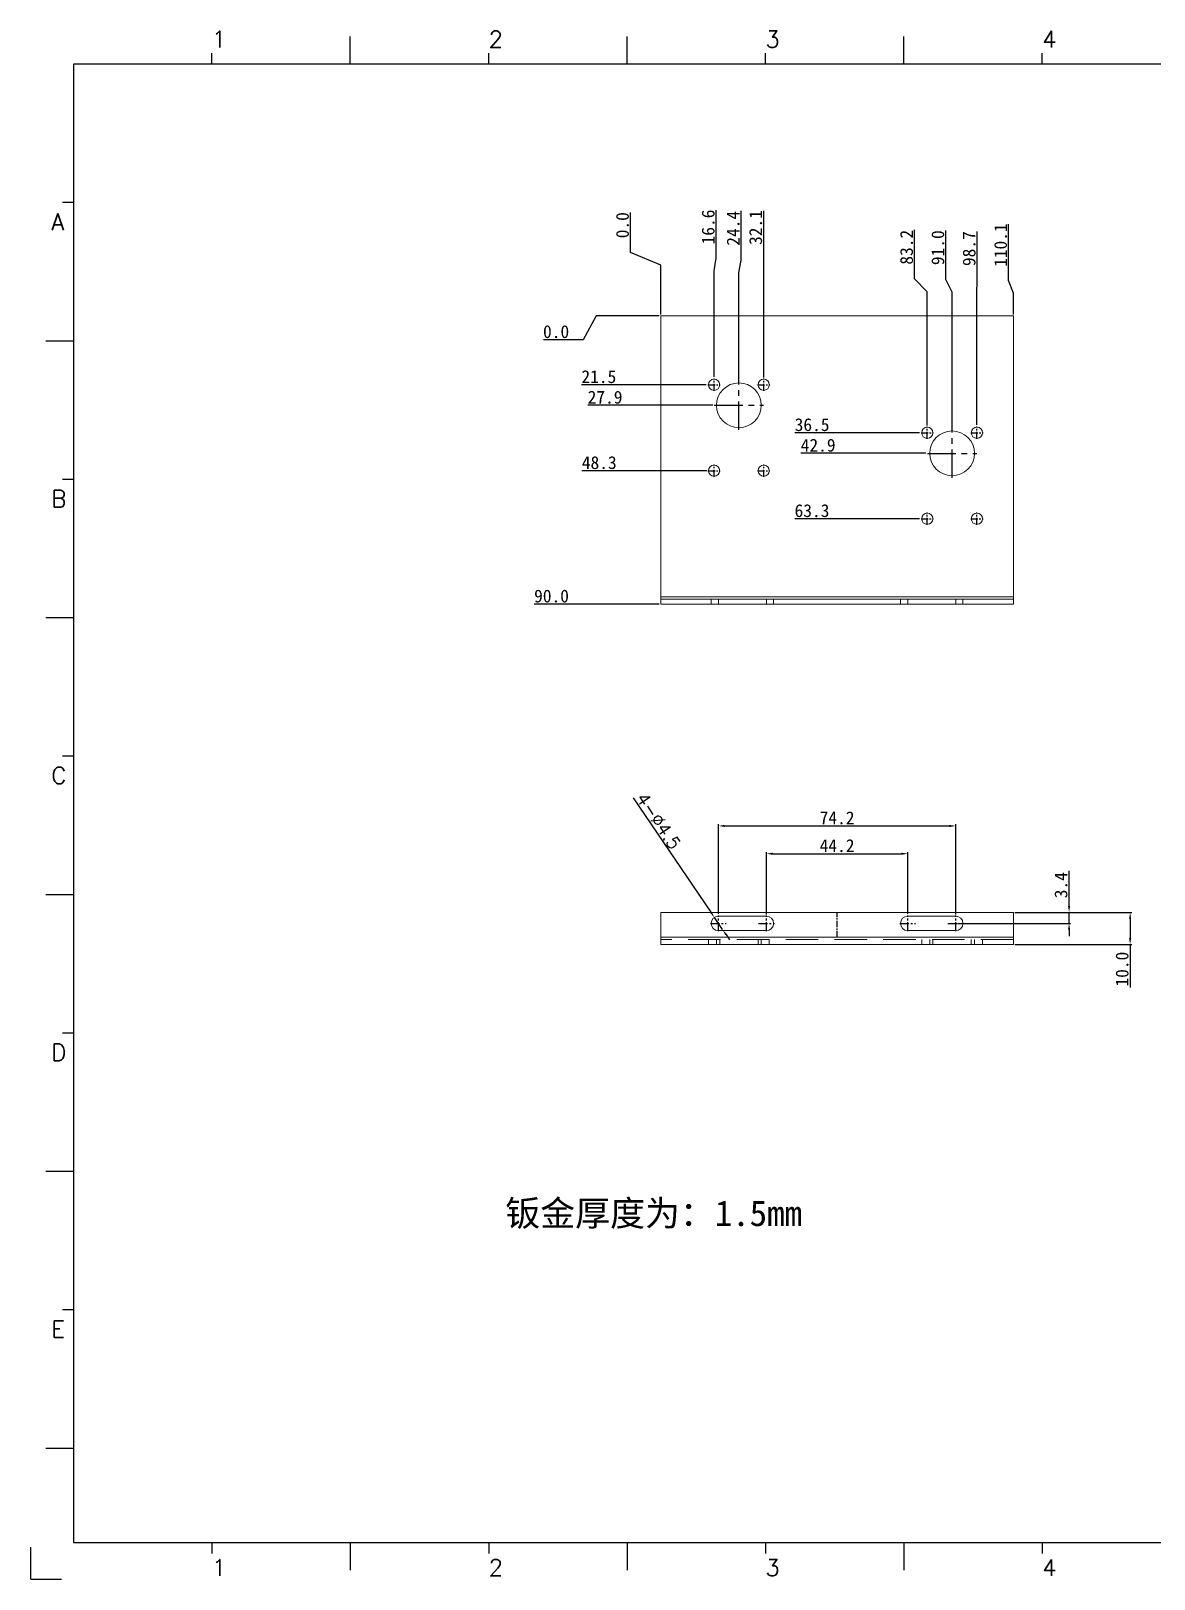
# Model space of a CAD drawing. Extents: x 83 to 30050, y -7164 to 695.
# Drawn here: x 5235.9 to 5586.7, y -1658 to -1174.4 of the extents above; entities that cross this region are included whole.
import ezdxf

# ---------------------------------------------------------------- set-up
doc = ezdxf.new("R2010")
doc.units = 0
doc.header["$LTSCALE"] = 8
doc.header["$MEASUREMENT"] = 0
doc.header["$PDSIZE"] = 5
doc.linetypes.add('CENTER', pattern=[2, 1.25, -0.25, 0.25, -0.25])
doc.linetypes.add('HIDDEN', pattern=[1.905, 1.27, -0.635])
doc.layers.get('0').update_dxf_attribs({"linetype": 'CONTINUOUS'})
doc.layers.get('Defpoints').update_dxf_attribs({"linetype": 'CONTINUOUS'})
doc.layers.add('41', color=3, linetype='CONTINUOUS')
doc.layers.add('dim', color=82, linetype='CONTINUOUS', lineweight=9)
doc.styles.add('SIMPLEX', font='SIMPLEX')
doc.styles.get("Standard").update_dxf_attribs({"font": '', "height": 4})
doc.styles.get('Standard').set_extended_font_data('SimSun')
doc.dimstyles.new('ISO-25', dxfattribs={"dimtxt": 6, "dimasz": 2.5, "dimexe": 1.25, "dimexo": 0.625, "dimtad": 1, "dimdec": 1, "dimzin": 1, "dimdsep": 46, "dimtxsty": 'Standard', "dimcen": 2.5, "dimadec": 0, "dimazin": 0, "dimtm": 1e-09, "dimtfac": 1, "dimtdec": 1, "dimtmove": 0, "dimatfit": 3, "dimfxl": 1, "dimtolj": 1, "dimtzin": 0, "dimarcsym": 0})

# ---------------------------------------------------------------- blocks, each defined once
blk = doc.blocks.new('A$C0BB32EA6')
at = {"layer": '41'}
for p, q in [((90.21, 427.84), (90.21, 435.66)), ((168.4, 427.84), (168.4, 435.66)), ((168.4, 427.84), (168.4, 435.66)), ((168.4, 427.84), (168.4, 435.66)), ((246.58, 427.84), (246.58, 435.66)), ((246.58, 427.84), (246.58, 435.66)), ((51.11, 427.84), (51.11, 430.97)), ((129.3, 427.84), (129.3, 430.97)), ((129.3, 427.84), (129.3, 430.97)), ((129.3, 427.84), (129.3, 430.97)), ((207.49, 427.84), (207.49, 430.97)), ((207.49, 427.84), (207.49, 430.97)), ((285.68, 427.84), (285.68, 430.97)), ((615.63, 427.84), (12.02, 427.84)), ((12.02, 427.84), (12.02, 10.32)), ((12.02, 388.75), (8.89, 388.75)), ((12.02, 349.66), (4.2, 349.66)), ((12.02, 310.56), (8.89, 310.56)), ((12.02, 271.47), (4.2, 271.47)), ((12.02, 232.37), (8.89, 232.37)), ((12.02, 193.28), (4.2, 193.28)), ((12.02, 154.18), (8.89, 154.18)), ((12.02, 115.09), (4.2, 115.09)), ((12.02, 76), (8.89, 76)), ((12.02, 36.9), (4.2, 36.9)), ((12.02, 10.32), (615.63, 10.32)), ((51.11, 10.32), (51.11, 7.19)), ((90.21, 10.32), (90.21, 2.5)), ((129.3, 10.32), (129.3, 7.19)), ((168.4, 10.32), (168.4, 2.5)), ((207.49, 10.32), (207.49, 7.19)), ((246.58, 10.32), (246.58, 2.5)), ((285.68, 10.32), (285.68, 7.19))]:
    blk.add_line(p, q, dxfattribs=at)
at = {"layer": '41', "linetype": 'Continuous'}
for q in [(0, 8.98), (8.64, 0)]:
    blk.add_line((0, 0), q, dxfattribs=at)
at = {"layer": '41', "style": 'SIMPLEX'}
for s, height, p in [('1', 4.69, (51.11, 432.54)), ('2', 4.69, (129.3, 432.54)), ('3', 4.69, (207.49, 432.54)), ('4', 4.69, (285.68, 432.54)), ('A', 4.75, (5.76, 380.93)), ('B', 4.75, (5.76, 302.74)), ('C', 4.75, (5.76, 224.55)), ('D', 4.75, (5.76, 146.37)), ('E', 4.75, (5.76, 68.18)), ('1', 4.69, (51.11, 0.87)), ('2', 4.69, (129.3, 0.87)), ('3', 4.69, (207.49, 0.87)), ('4', 4.69, (285.68, 0.87))]:
    blk.add_text(s, height=height, dxfattribs=at).set_placement(p)
at = {"layer": '41', "linetype": 'Continuous'}
for tag, p in [('材质', (457.07, 73.08)), ('代号', (522.6, 73.29)), ('表面处理', (452.44, 54.13)), ('审核', (523.65, 54.34)), ('名称', (585.81, 54.97)), ('数量', (457.5, 33.7)), ('设计', (523.23, 34.13)), ('件号', (586.65, 33.91)), ('比例', (457.5, 17.28)), ('版本', (587.08, 16.23))]:
    blk.add_attdef(tag, p, '', height=4, dxfattribs=at)
blk = doc.blocks.new('*D298')
at = {"layer": 'Defpoints', "color": 0, "linetype": 'Continuous'}
for p in [(5423.17, -1239.6), (5432.64, -1263.47), (5432.64, -1263.47)]:
    blk.add_point(p, dxfattribs=at)
at = {"layer": 'dim', "color": 0, "linetype": 'Continuous', "lineweight": -2}
for p, q in [((5423.17, -1243.6), (5423.17, -1231.13)), ((5432.64, -1247.6), (5423.17, -1243.6)), ((5432.64, -1262.97), (5432.64, -1247.6))]:
    blk.add_line(p, q, dxfattribs=at)
at = {"layer": 'dim', "color": 0, "linetype": 'Continuous', "insert": (5420.67, -1235.12), "char_height": 4, "attachment_point": 5, "rotation": 90}
blk.add_mtext('\\A1;0.0', dxfattribs=at)
blk = doc.blocks.new('*D299')
at = {"layer": 'Defpoints', "color": 0, "linetype": 'Continuous'}
for p in [(5449.95, -1241.4), (5432.64, -1263.47), (5449.29, -1283.02)]:
    blk.add_point(p, dxfattribs=at)
at = {"layer": 'dim', "color": 0, "linetype": 'Continuous', "lineweight": -2}
for p, q in [((5449.95, -1245.4), (5449.95, -1230.45)), ((5449.29, -1249.4), (5449.95, -1245.4)), ((5449.29, -1282.52), (5449.29, -1249.4))]:
    blk.add_line(p, q, dxfattribs=at)
at = {"layer": 'dim', "color": 0, "linetype": 'Continuous', "insert": (5447.45, -1235.68), "char_height": 4, "attachment_point": 5, "rotation": 90}
blk.add_mtext('\\A1;16.6', dxfattribs=at)
blk = doc.blocks.new('*D300')
at = {"layer": 'Defpoints', "color": 0, "linetype": 'Continuous'}
for p in [(5464.79, -1241.57), (5432.64, -1263.47), (5464.79, -1283.2)]:
    blk.add_point(p, dxfattribs=at)
at = {"layer": 'dim', "color": 0, "linetype": 'Continuous', "lineweight": -2}
blk.add_line((5464.79, -1282.7), (5464.79, -1230.61), dxfattribs=at)
at = {"layer": 'dim', "color": 0, "linetype": 'Continuous', "insert": (5462.29, -1235.84), "char_height": 4, "attachment_point": 5, "rotation": 90}
blk.add_mtext('\\A1;32.1', dxfattribs=at)
blk = doc.blocks.new('*D301')
at = {"layer": 'Defpoints', "color": 0, "linetype": 'Continuous'}
for p in [(5511.93, -1247.89), (5432.64, -1263.47), (5515.89, -1298.2)]:
    blk.add_point(p, dxfattribs=at)
at = {"layer": 'dim', "color": 0, "linetype": 'Continuous', "lineweight": -2}
for p, q in [((5511.93, -1251.89), (5511.93, -1236.61)), ((5515.89, -1255.89), (5511.93, -1251.89)), ((5515.89, -1297.7), (5515.89, -1255.89))]:
    blk.add_line(p, q, dxfattribs=at)
at = {"layer": 'dim', "color": 0, "linetype": 'Continuous', "insert": (5509.43, -1242), "char_height": 4, "attachment_point": 5, "rotation": 90}
blk.add_mtext('\\A1;83.2', dxfattribs=at)
blk = doc.blocks.new('*D302')
at = {"layer": 'Defpoints', "color": 0, "linetype": 'Continuous'}
for p in [(5531.47, -1248.34), (5432.64, -1263.47), (5531.39, -1298.02)]:
    blk.add_point(p, dxfattribs=at)
at = {"layer": 'dim', "color": 0, "linetype": 'Continuous', "lineweight": -2}
for p, q in [((5531.47, -1252.34), (5531.47, -1237.04)), ((5531.39, -1256.34), (5531.47, -1252.34)), ((5531.39, -1297.52), (5531.39, -1256.34))]:
    blk.add_line(p, q, dxfattribs=at)
at = {"layer": 'dim', "color": 0, "linetype": 'Continuous', "insert": (5528.97, -1242.44), "char_height": 4, "attachment_point": 5, "rotation": 90}
blk.add_mtext('\\A1;98.7', dxfattribs=at)
blk = doc.blocks.new('*D303')
at = {"layer": 'Defpoints', "color": 0, "linetype": 'Continuous'}
for p in [(5541.31, -1248.34), (5432.64, -1263.47), (5542.78, -1263.47)]:
    blk.add_point(p, dxfattribs=at)
at = {"layer": 'dim', "color": 0, "linetype": 'Continuous', "lineweight": -2}
for p, q in [((5541.31, -1252.34), (5541.31, -1234.84)), ((5542.78, -1256.34), (5541.31, -1252.34)), ((5542.78, -1262.97), (5542.78, -1256.34))]:
    blk.add_line(p, q, dxfattribs=at)
at = {"layer": 'dim', "color": 0, "linetype": 'Continuous', "insert": (5538.81, -1241.34), "char_height": 4, "attachment_point": 5, "rotation": 90}
blk.add_mtext('\\A1;110.1', dxfattribs=at)
blk = doc.blocks.new('*D304')
at = {"layer": 'Defpoints', "color": 0, "linetype": 'Continuous'}
for p in [(5457.76, -1242.02), (5432.64, -1263.47), (5457.04, -1284.37)]:
    blk.add_point(p, dxfattribs=at)
at = {"layer": 'dim', "color": 0, "linetype": 'Continuous', "lineweight": -2}
for p, q in [((5457.76, -1246.02), (5457.76, -1230.64)), ((5457.04, -1250.02), (5457.76, -1246.02)), ((5457.04, -1283.87), (5457.04, -1250.02))]:
    blk.add_line(p, q, dxfattribs=at)
at = {"layer": 'dim', "color": 0, "linetype": 'Continuous', "insert": (5455.26, -1236.08), "char_height": 4, "attachment_point": 5, "rotation": 90}
blk.add_mtext('\\A1;24.4', dxfattribs=at)
blk = doc.blocks.new('*D305')
at = {"layer": 'Defpoints', "color": 0, "linetype": 'Continuous'}
for p in [(5521.7, -1248.07), (5432.64, -1263.47), (5523.64, -1299.37)]:
    blk.add_point(p, dxfattribs=at)
at = {"layer": 'dim', "color": 0, "linetype": 'Continuous', "lineweight": -2}
for p, q in [((5521.7, -1252.07), (5521.7, -1236.72)), ((5523.64, -1256.07), (5521.7, -1252.07)), ((5523.64, -1298.87), (5523.64, -1256.07))]:
    blk.add_line(p, q, dxfattribs=at)
at = {"layer": 'dim', "color": 0, "linetype": 'Continuous', "insert": (5519.2, -1242.14), "char_height": 4, "attachment_point": 5, "rotation": 90}
blk.add_mtext('\\A1;91.0', dxfattribs=at)
blk = doc.blocks.new('*D306')
at = {"layer": 'Defpoints', "color": 0, "linetype": 'Continuous'}
for p in [(5432.64, -1263.47), (5432.64, -1263.47), (5404.42, -1270.89)]:
    blk.add_point(p, dxfattribs=at)
at = {"layer": 'dim', "color": 0, "linetype": 'Continuous', "lineweight": -2}
for p, q in [((5412.42, -1263.47), (5408.42, -1270.89)), ((5432.14, -1263.47), (5412.42, -1263.47)), ((5408.42, -1270.89), (5395.94, -1270.89))]:
    blk.add_line(p, q, dxfattribs=at)
at = {"layer": 'dim', "color": 0, "linetype": 'Continuous', "insert": (5399.93, -1268.39), "char_height": 4, "attachment_point": 5}
blk.add_mtext('\\A1;0.0', dxfattribs=at)
blk = doc.blocks.new('*D307')
at = {"layer": 'Defpoints', "color": 0, "linetype": 'Continuous'}
for p in [(5432.64, -1263.47), (5419.15, -1284.95), (5447.36, -1284.95)]:
    blk.add_point(p, dxfattribs=at)
at = {"layer": 'dim', "color": 0, "linetype": 'Continuous', "lineweight": -2}
blk.add_line((5446.86, -1284.95), (5407.91, -1284.95), dxfattribs=at)
at = {"layer": 'dim', "color": 0, "linetype": 'Continuous', "insert": (5413.28, -1282.45), "char_height": 4, "attachment_point": 5}
blk.add_mtext('\\A1;21.5', dxfattribs=at)
blk = doc.blocks.new('*D308')
at = {"layer": 'Defpoints', "color": 0, "linetype": 'Continuous'}
for p in [(5432.64, -1263.47), (5421.12, -1291.37), (5449.34, -1291.37)]:
    blk.add_point(p, dxfattribs=at)
at = {"layer": 'dim', "color": 0, "linetype": 'Continuous', "lineweight": -2}
blk.add_line((5448.84, -1291.37), (5409.84, -1291.37), dxfattribs=at)
at = {"layer": 'dim', "color": 0, "linetype": 'Continuous', "insert": (5415.23, -1288.87), "char_height": 4, "attachment_point": 5}
blk.add_mtext('\\A1;27.9', dxfattribs=at)
blk = doc.blocks.new('*D309')
at = {"layer": 'Defpoints', "color": 0, "linetype": 'Continuous'}
for p in [(5432.64, -1263.47), (5485.75, -1299.95), (5513.96, -1299.95)]:
    blk.add_point(p, dxfattribs=at)
at = {"layer": 'dim', "color": 0, "linetype": 'Continuous', "lineweight": -2}
blk.add_line((5513.46, -1299.95), (5474.56, -1299.95), dxfattribs=at)
at = {"layer": 'dim', "color": 0, "linetype": 'Continuous', "insert": (5479.9, -1297.45), "char_height": 4, "attachment_point": 5}
blk.add_mtext('\\A1;36.5', dxfattribs=at)
blk = doc.blocks.new('*D310')
at = {"layer": 'Defpoints', "color": 0, "linetype": 'Continuous'}
for p in [(5432.64, -1263.47), (5419.32, -1311.8), (5447.54, -1311.8)]:
    blk.add_point(p, dxfattribs=at)
at = {"layer": 'dim', "color": 0, "linetype": 'Continuous', "lineweight": -2}
blk.add_line((5447.04, -1311.8), (5408, -1311.8), dxfattribs=at)
at = {"layer": 'dim', "color": 0, "linetype": 'Continuous', "insert": (5413.41, -1309.3), "char_height": 4, "attachment_point": 5}
blk.add_mtext('\\A1;48.3', dxfattribs=at)
blk = doc.blocks.new('*D311')
at = {"layer": 'Defpoints', "color": 0, "linetype": 'Continuous'}
for p in [(5432.64, -1263.47), (5487.72, -1306.37), (5515.94, -1306.37)]:
    blk.add_point(p, dxfattribs=at)
at = {"layer": 'dim', "color": 0, "linetype": 'Continuous', "lineweight": -2}
blk.add_line((5515.44, -1306.37), (5476.36, -1306.37), dxfattribs=at)
at = {"layer": 'dim', "color": 0, "linetype": 'Continuous', "insert": (5481.79, -1303.87), "char_height": 4, "attachment_point": 5}
blk.add_mtext('\\A1;42.9', dxfattribs=at)
blk = doc.blocks.new('*D312')
at = {"layer": 'Defpoints', "color": 0, "linetype": 'Continuous'}
for p in [(5432.64, -1263.47), (5485.75, -1326.8), (5513.96, -1326.8)]:
    blk.add_point(p, dxfattribs=at)
at = {"layer": 'dim', "color": 0, "linetype": 'Continuous', "lineweight": -2}
blk.add_line((5513.46, -1326.8), (5474.49, -1326.8), dxfattribs=at)
at = {"layer": 'dim', "color": 0, "linetype": 'Continuous', "insert": (5479.87, -1324.3), "char_height": 4, "attachment_point": 5}
blk.add_mtext('\\A1;63.3', dxfattribs=at)
blk = doc.blocks.new('*D313')
at = {"layer": 'Defpoints', "color": 0, "linetype": 'Continuous'}
for p in [(5432.64, -1263.47), (5404.42, -1353.47), (5432.64, -1353.47)]:
    blk.add_point(p, dxfattribs=at)
at = {"layer": 'dim', "color": 0, "linetype": 'Continuous', "lineweight": -2}
blk.add_line((5432.14, -1353.47), (5393.08, -1353.47), dxfattribs=at)
at = {"layer": 'dim', "color": 0, "linetype": 'Continuous', "insert": (5398.5, -1350.97), "char_height": 4, "attachment_point": 5}
blk.add_mtext('\\A1;90.0', dxfattribs=at)
blk = doc.blocks.new('*D314')
at = {"layer": 'Defpoints', "color": 0, "linetype": 'Continuous'}
for p in [(5509.78, -1431.44), (5465.63, -1450.95), (5509.78, -1450.72)]:
    blk.add_point(p, dxfattribs=at)
at = {"layer": 'dim', "color": 0, "linetype": 'Continuous', "lineweight": -2}
for p, q in [((5465.63, -1450.45), (5465.63, -1430.94)), ((5509.78, -1450.22), (5509.78, -1430.94)), ((5467.63, -1431.44), (5507.78, -1431.44))]:
    blk.add_line(p, q, dxfattribs=at)
at = {"layer": 'dim', "color": 0, "linetype": 'Continuous'}
for points in [[(5467.63, -1431.1), (5467.63, -1431.77), (5465.63, -1431.44)], [(5507.78, -1431.1), (5507.78, -1431.77), (5509.78, -1431.44)]]:
    blk.add_solid(points, dxfattribs=at)
at = {"layer": 'dim', "color": 0, "linetype": 'Continuous', "insert": (5487.71, -1428.94), "char_height": 4, "attachment_point": 5}
blk.add_mtext('\\A1;44.2', dxfattribs=at)
blk = doc.blocks.new('*D315')
at = {"layer": 'Defpoints', "color": 0, "linetype": 'Continuous'}
for p in [(5524.78, -1422.75), (5450.63, -1450.72), (5524.78, -1450.95)]:
    blk.add_point(p, dxfattribs=at)
at = {"layer": 'dim', "color": 0, "linetype": 'Continuous', "lineweight": -2}
for p, q in [((5450.63, -1450.22), (5450.63, -1422.25)), ((5452.63, -1422.75), (5522.78, -1422.75)), ((5524.78, -1450.45), (5524.78, -1422.25))]:
    blk.add_line(p, q, dxfattribs=at)
at = {"layer": 'dim', "color": 0, "linetype": 'Continuous'}
for points in [[(5452.63, -1422.42), (5452.63, -1423.08), (5450.63, -1422.75)], [(5522.78, -1422.42), (5522.78, -1423.08), (5524.78, -1422.75)]]:
    blk.add_solid(points, dxfattribs=at)
at = {"layer": 'dim', "color": 0, "linetype": 'Continuous', "insert": (5487.71, -1420.25), "char_height": 4, "attachment_point": 5}
blk.add_mtext('\\A1;74.2', dxfattribs=at)
blk = doc.blocks.new('*D316')
at = {"layer": 'Defpoints', "color": 0, "linetype": 'Continuous'}
for p in [(5449.37, -1451.34), (5451.9, -1455.06)]:
    blk.add_point(p, dxfattribs=at)
at = {"layer": 'dim', "color": 0, "linetype": 'Continuous', "lineweight": -2}
for p, q in [((5423.99, -1413.96), (5448.24, -1449.68)), ((5451.9, -1455.06), (5449.37, -1451.34)), ((5453.02, -1456.71), (5454.14, -1458.37))]:
    blk.add_line(p, q, dxfattribs=at)
at = {"layer": 'dim', "color": 0, "linetype": 'Continuous'}
for points in [[(5448.52, -1449.49), (5447.97, -1449.87), (5449.37, -1451.34)], [(5453.29, -1456.53), (5452.74, -1456.9), (5451.9, -1455.06)]]:
    blk.add_solid(points, dxfattribs=at)
at = {"layer": 'dim', "color": 0, "linetype": 'Continuous', "insert": (5431.95, -1421.24), "char_height": 4, "attachment_point": 5, "rotation": 304.1767}
blk.add_mtext('\\A1;{\\Ftxt,bigfont|c134;4-∅4.5}', dxfattribs=at)
blk = doc.blocks.new('*D559')
at = {"layer": 'Defpoints', "color": 0}
for p in [(5542.78, -1449.76), (5560.17, -1449.76), (5524.78, -1453.2)]:
    blk.add_point(p, dxfattribs=at)
at = {"layer": 'dim', "color": 0, "lineweight": -2}
for p, q in [((5560.17, -1447.76), (5560.17, -1436.76)), ((5543.28, -1449.76), (5560.67, -1449.76)), ((5560.17, -1453.2), (5560.17, -1449.76)), ((5525.28, -1453.2), (5560.67, -1453.2)), ((5560.17, -1455.2), (5560.17, -1457.2))]:
    blk.add_line(p, q, dxfattribs=at)
at = {"layer": 'dim', "color": 0}
for points in [[(5559.84, -1447.76), (5560.51, -1447.76), (5560.17, -1449.76)], [(5559.84, -1455.2), (5560.51, -1455.2), (5560.17, -1453.2)]]:
    blk.add_solid(points, dxfattribs=at)
at = {"layer": 'dim', "color": 0, "insert": (5557.67, -1441.26), "char_height": 4, "attachment_point": 5, "rotation": 90}
blk.add_mtext('\\A1;3.4', dxfattribs=at)
blk = doc.blocks.new('*D686')
at = {"layer": 'Defpoints', "color": 0}
for p in [(5542.78, -1449.76), (5542.78, -1459.76), (5579.26, -1459.76)]:
    blk.add_point(p, dxfattribs=at)
at = {"layer": 'dim', "color": 0, "lineweight": -2}
for p, q in [((5543.28, -1449.76), (5579.76, -1449.76)), ((5579.26, -1451.76), (5579.26, -1457.76)), ((5543.28, -1459.76), (5579.76, -1459.76)), ((5579.26, -1459.76), (5579.26, -1473.2))]:
    blk.add_line(p, q, dxfattribs=at)
at = {"layer": 'dim', "color": 0}
for points in [[(5578.92, -1451.76), (5579.59, -1451.76), (5579.26, -1449.76)], [(5578.92, -1457.76), (5579.59, -1457.76), (5579.26, -1459.76)]]:
    blk.add_solid(points, dxfattribs=at)
at = {"layer": 'dim', "color": 0, "insert": (5576.76, -1467.48), "char_height": 4, "attachment_point": 5, "rotation": 90}
blk.add_mtext('\\A1;10.0', dxfattribs=at)

msp = doc.modelspace()

# ---------------------------------------------------------------- linework, layer by layer
at = {"color": 7, "linetype": 'Continuous', "lineweight": 15}
for p, q in [((5432.637, -1351.236), (5432.637, -1263.473)), ((5432.637, -1263.473), (5542.777, -1263.473)), ((5542.777, -1351.236), (5542.777, -1263.473)), ((5542.777, -1351.236), (5432.637, -1351.236)), ((5432.637, -1351.236), (5432.637, -1351.973)), ((5432.637, -1351.973), (5542.777, -1351.973)), ((5432.637, -1353.473), (5432.637, -1351.973)), ((5432.637, -1353.473), (5542.777, -1353.473)), ((5542.777, -1351.973), (5542.777, -1351.236)), ((5542.777, -1353.473), (5542.777, -1351.973)), ((5432.637, -1449.756), (5542.777, -1449.756)), ((5432.637, -1457.52), (5432.637, -1449.756)), ((5542.777, -1449.756), (5542.777, -1457.52)), ((5465.631, -1450.947), (5450.631, -1450.947)), ((5450.631, -1455.447), (5465.631, -1455.447)), ((5524.782, -1450.947), (5509.782, -1450.947)), ((5509.782, -1455.447), (5524.782, -1455.447)), ((5432.637, -1457.52), (5542.777, -1457.52)), ((5432.637, -1459.756), (5432.637, -1457.52)), ((5542.777, -1459.756), (5432.637, -1459.756)), ((5542.777, -1457.52), (5542.777, -1459.756))]:
    msp.add_line(p, q, dxfattribs=at)
at = {"color": 1, "linetype": 'CENTER', "ltscale": 0.22225}
for p, q in [((5447.362, -1284.95), (5451.212, -1284.95)), ((5449.287, -1286.875), (5449.287, -1283.025)), ((5462.862, -1284.95), (5466.712, -1284.95)), ((5464.787, -1286.875), (5464.787, -1283.025)), ((5513.962, -1299.95), (5517.812, -1299.95)), ((5515.887, -1301.875), (5515.887, -1298.025)), ((5529.462, -1299.95), (5533.312, -1299.95)), ((5531.387, -1301.875), (5531.387, -1298.025)), ((5449.287, -1313.721), (5449.287, -1309.871)), ((5464.787, -1313.721), (5464.787, -1309.871)), ((5447.362, -1311.796), (5451.212, -1311.796)), ((5462.862, -1311.796), (5466.712, -1311.796)), ((5515.887, -1328.721), (5515.887, -1324.871)), ((5531.387, -1328.721), (5531.387, -1324.871)), ((5513.962, -1326.796), (5517.812, -1326.796)), ((5529.462, -1326.796), (5533.312, -1326.796))]:
    msp.add_line(p, q, dxfattribs=at)
at = {"color": 1, "linetype": 'CENTER', "ltscale": 0.889}
for p, q in [((5457.037, -1299.073), (5457.037, -1283.673)), ((5449.337, -1291.373), (5464.737, -1291.373)), ((5523.637, -1314.073), (5523.637, -1298.673)), ((5515.937, -1306.373), (5531.337, -1306.373))]:
    msp.add_line(p, q, dxfattribs=at)
at = {"color": 7, "linetype": 'HIDDEN', "lineweight": 0}
for p, q in [((5448.381, -1351.973), (5448.381, -1353.473)), ((5450.631, -1353.473), (5450.631, -1351.973)), ((5465.631, -1353.473), (5465.631, -1351.973)), ((5467.881, -1353.473), (5467.881, -1351.973)), ((5507.532, -1351.973), (5507.532, -1353.473)), ((5509.782, -1353.473), (5509.782, -1351.973)), ((5524.782, -1353.473), (5524.782, -1351.973)), ((5527.032, -1353.473), (5527.032, -1351.973)), ((5542.777, -1458.256), (5432.637, -1458.256)), ((5447.537, -1458.256), (5447.537, -1459.756)), ((5450.037, -1458.256), (5450.037, -1459.756)), ((5451.037, -1459.756), (5451.037, -1458.256)), ((5463.037, -1458.256), (5463.037, -1459.756)), ((5464.037, -1459.756), (5464.037, -1458.256)), ((5466.537, -1459.756), (5466.537, -1458.256)), ((5514.137, -1458.256), (5514.137, -1459.756)), ((5516.637, -1458.256), (5516.637, -1459.756)), ((5517.637, -1459.756), (5517.637, -1458.256)), ((5529.637, -1458.256), (5529.637, -1459.756)), ((5530.637, -1459.756), (5530.637, -1458.256)), ((5533.137, -1459.756), (5533.137, -1458.256))]:
    msp.add_line(p, q, dxfattribs=at)
at = {"color": 1, "linetype": 'CENTER', "ltscale": 0.19719}
msp.add_line((5487.707, -1457.52), (5487.707, -1449.756), dxfattribs=at)
at = {"color": 1, "linetype": 'CENTER', "ltscale": 0.28575}
for p, q in [((5448.156, -1453.197), (5453.106, -1453.197)), ((5450.631, -1455.672), (5450.631, -1450.722)), ((5463.156, -1453.197), (5468.106, -1453.197)), ((5465.631, -1455.672), (5465.631, -1450.722)), ((5507.307, -1453.197), (5512.257, -1453.197)), ((5509.782, -1455.672), (5509.782, -1450.722)), ((5522.307, -1453.197), (5527.257, -1453.197)), ((5524.782, -1455.672), (5524.782, -1450.722))]:
    msp.add_line(p, q, dxfattribs=at)
at = {"color": 7, "linetype": 'Continuous', "lineweight": 15}
for centre, radius in [((5449.287, -1284.95), 1.75), ((5457.037, -1291.373), 7), ((5464.787, -1284.95), 1.75), ((5515.887, -1299.95), 1.75), ((5523.637, -1306.373), 7), ((5531.387, -1299.95), 1.75), ((5449.287, -1311.796), 1.75), ((5464.787, -1311.796), 1.75), ((5515.887, -1326.796), 1.75), ((5531.387, -1326.796), 1.75)]:
    msp.add_circle(centre, radius, dxfattribs=at)
for centre, start, end in [((5450.631, -1453.197), 90, 270), ((5465.631, -1453.197), 270, 90), ((5509.782, -1453.197), 90, 270), ((5524.782, -1453.197), 270, 90)]:
    msp.add_arc(centre, 2.25, start, end, dxfattribs=at)

# ---------------------------------------------------------------- block references
at = {"layer": '41', "linetype": 'Continuous', "xscale": 1.105920000000197, "yscale": 1.105920000000026, "zscale": 1.10592}
msp.add_blockref('A$C0BB32EA6', (5235.871, -1657.983), dxfattribs=at)

# ---------------------------------------------------------------- texts
at = {"layer": '41', "linetype": 'Continuous', "insert": (5384.054, -1539.723), "char_height": 8, "width": 96.38984, "attachment_point": 1}
msp.add_mtext('钣金厚度为：1.5mm', dxfattribs=at)

# ---------------------------------------------------------------- dimensions: what is measured, and where the dimension line sits
at = {"layer": 'dim', "linetype": 'Continuous'}
for feature_location, offset, dtype, origin, picture, middle in [((5432.636618482, -1263.473020755), (-9.463761735, 23.868376421), 1, (5432.636618482, -1263.473020755), '*D298', (5420.673106747, -1235.116005445)), ((5449.2866181, -1283.024627), (0.660512, 41.625714), 1, (5432.6366185, -1263.4730208), '*D299', (5447.44738, -1235.6769408)), ((5464.7866181, -1283.199627), (0, 41.625714), 1, (5432.6366185, -1263.4730208), '*D300', (5462.2868681, -1235.8408296)), ((5457.037, -1284.373), (0.722, 42.348), 1, (5432.637, -1263.473), '*D304', (5455.259, -1236.081)), ((5542.777, -1263.473), (-1.466, 15.137), 1, (5432.637, -1263.473), '*D303', (5538.81, -1241.336)), ((5515.8866181, -1298.199627), (-3.956372, 50.3140213), 1, (5432.6366185, -1263.4730208), '*D301', (5509.4304961, -1241.9969668)), ((5523.637, -1299.373), (-1.938, 51.306), 1, (5432.637, -1263.473), '*D305', (5519.199, -1242.145)), ((5531.3866181, -1298.024627), (0.0810199, 49.6841596), 1, (5432.6366185, -1263.4730208), '*D302', (5528.967888, -1242.4407174)), ((5432.637, -1353.473), (-28.215, 0), 0, (5432.637, -1263.473), '*D313', (5398.5, -1350.973)), ((5432.636618482, -1263.473020755), (-28.214980479, -7.419357601), 0, (5432.636618482, -1263.473020755), '*D306', (5399.932999114, -1268.392628357)), ((5447.362, -1284.95), (-28.215, 0), 0, (5432.637, -1263.473), '*D307', (5413.28, -1282.45)), ((5447.537, -1311.796), (-28.215, 0), 0, (5432.637, -1263.473), '*D310', (5413.411, -1309.297)), ((5449.337, -1291.373), (-28.215, 0), 0, (5432.637, -1263.473), '*D308', (5415.233, -1288.873)), ((5513.962, -1299.95), (-28.215, 0), 0, (5432.637, -1263.473), '*D309', (5479.902, -1297.45)), ((5515.937, -1306.373), (-28.215, 0), 0, (5432.637, -1263.473), '*D311', (5481.789, -1303.873)), ((5513.962, -1326.796), (-28.215, 0), 0, (5432.637, -1263.473), '*D312', (5479.869, -1324.297))]:
    dim = msp.add_ordinate_dim(feature_location=feature_location, offset=offset, dtype=dtype, origin=origin, dimstyle='ISO-25', override={"dimtxt": 2.5, "dimasz": 2, "dimexe": 0.49975, "dimexo": 0.49975, "dimgap": 0.49975}, dxfattribs=at)
    dim.commit()
    dim.dimension.update_dxf_attribs({"geometry": picture, "text_midpoint": middle})
dim = msp.add_diameter_dim_2p(p1=(5451.895, -1455.059), p2=(5449.367, -1451.336), text='{\\Ftxt,bigfont|c134;4-<>}', dimstyle='ISO-25', override={"dimtxt": 2.5, "dimasz": 2, "dimexe": 0.49975, "dimexo": 0.49975, "dimgap": 0.49975}, dxfattribs=at)
dim.commit()
dim.dimension.update_dxf_attribs({"geometry": '*D316', "text_midpoint": (5429.885, -1422.643), "dimtype": 163})
for base, p1, p2, picture, middle in [((5524.782, -1422.75), (5450.631, -1450.722), (5524.782, -1450.947), '*D315', (5487.707, -1420.25)), ((5509.782, -1431.435), (5465.631, -1450.947), (5509.782, -1450.722), '*D314', (5487.707, -1428.935))]:
    dim = msp.add_linear_dim(base=base, p1=p1, p2=p2, dimstyle='ISO-25', override={"dimtxt": 2.5, "dimasz": 2, "dimexe": 0.49975, "dimexo": 0.49975, "dimgap": 0.49975}, dxfattribs=at)
    dim.commit()
    dim.dimension.update_dxf_attribs({"geometry": picture, "text_midpoint": middle})
at = {"layer": 'dim'}
for base, p1, p2, picture, middle in [((5560.174, -1449.756), (5524.782, -1453.197), (5542.777, -1449.756), '*D559', (5557.674, -1441.257)), ((5579.256, -1459.756), (5542.777, -1449.756), (5542.777, -1459.756), '*D686', (5576.756, -1467.478))]:
    dim = msp.add_linear_dim(base=base, p1=p1, p2=p2, angle=90, dimstyle='ISO-25', override={"dimtxt": 2.5, "dimasz": 2, "dimexe": 0.49975, "dimexo": 0.49975, "dimgap": 0.49975}, dxfattribs=at)
    dim.commit()
    dim.dimension.update_dxf_attribs({"geometry": picture, "text_midpoint": middle})

doc.saveas('drawing.dxf')
